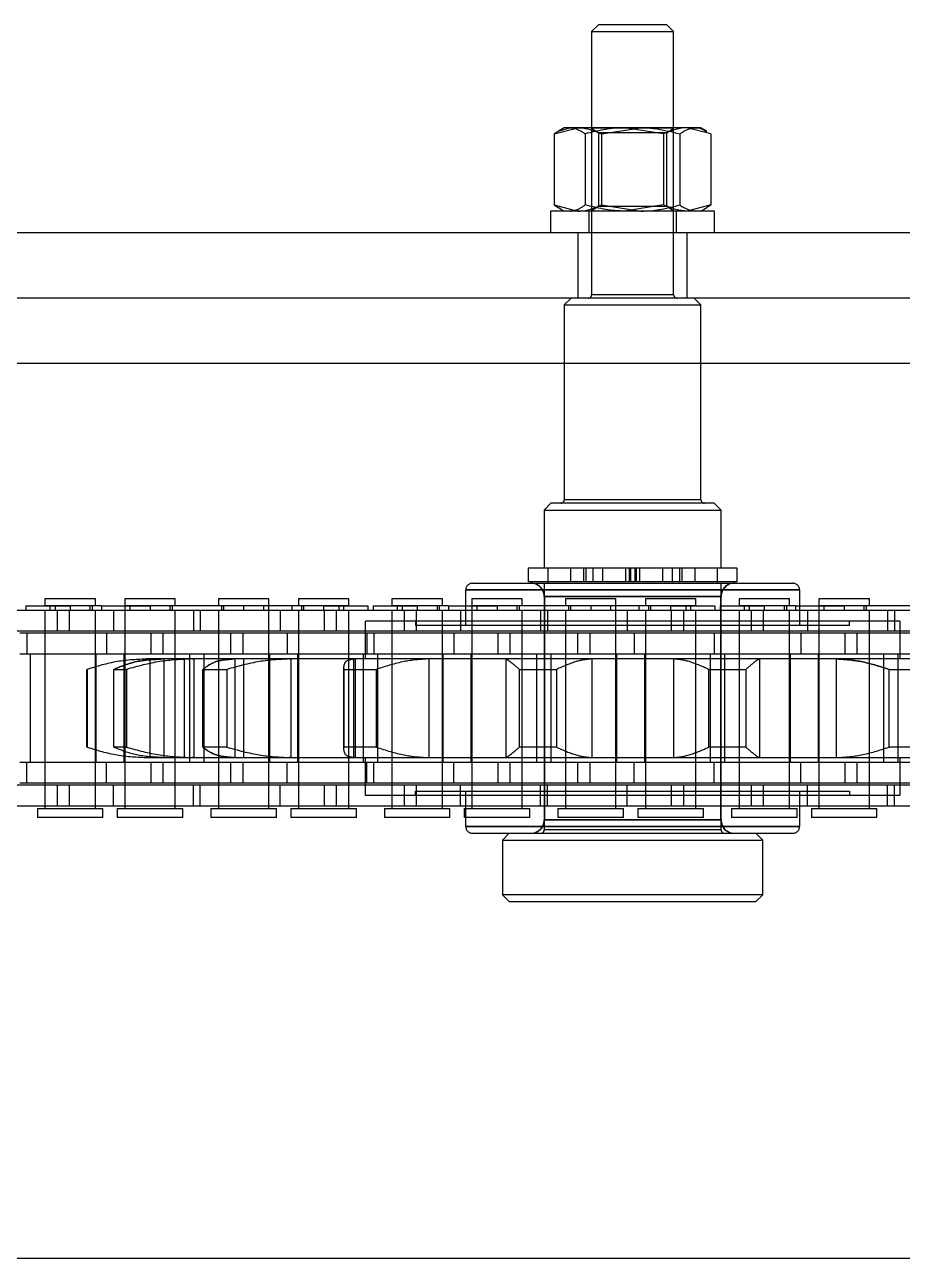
# Model space of a CAD drawing. Header units: metres. Extents: x 0 to 21025, y 0 to 14850.
# Drawn here: x 4385.2 to 4449.4, y 9261.1 to 9351.4 of the extents above; entities that cross this region are included whole.
import ezdxf

# ---------------------------------------------------------------- set-up
doc = ezdxf.new("R2010")
doc.units = ezdxf.units.M
doc.header["$LTSCALE"] = 25
doc.linetypes.add('HIDDEN2', pattern=[4.7625, 3.175, -1.5875])
doc.layers.add('SL4', color=4, linetype='Continuous')
doc.layers.add('ST1', color=7, linetype='HIDDEN2')

msp = doc.modelspace()

# ---------------------------------------------------------------- linework, layer by layer
at = {"layer": 'SL4'}
for p, q in [((4427.197, 9351.384), (4426.697, 9350.884)), ((4432.197, 9351.384), (4427.197, 9351.384)), ((4432.697, 9350.884), (4432.197, 9351.384)), ((4426.697, 9350.884), (4426.697, 9343.849)), ((4426.697, 9350.884), (4432.697, 9350.884)), ((4432.697, 9343.849), (4432.697, 9350.884)), ((4423.965, 9343.402), (4425.697, 9343.849)), ((4424.697, 9343.849), (4424.26, 9343.596)), ((4425.697, 9343.849), (4424.697, 9343.849)), ((4430.295, 9343.849), (4425.697, 9343.849)), ((4427.429, 9343.402), (4430.295, 9343.849)), ((4434.295, 9343.849), (4430.295, 9343.849)), ((4434.697, 9343.849), (4434.295, 9343.849)), ((4435.134, 9343.596), (4434.697, 9343.849)), ((4423.965, 9343.402), (4424.251, 9343.591)), ((4423.965, 9343.402), (4423.965, 9338.195)), ((4427.429, 9343.402), (4427.429, 9338.195)), ((4433.161, 9343.402), (4433.161, 9338.195)), ((4435.429, 9343.402), (4435.429, 9338.195)), ((4423.697, 9337.749), (4423.697, 9336.149)), ((4435.697, 9337.749), (4423.697, 9337.749)), ((4423.965, 9338.195), (4425.697, 9337.749)), ((4423.965, 9338.195), (4424.251, 9338.006)), ((4424.26, 9338.001), (4424.697, 9337.749)), ((4427.429, 9338.195), (4430.295, 9337.749)), ((4434.697, 9337.749), (4435.134, 9338.001)), ((4435.117, 9338.04), (4435.429, 9338.195)), ((4435.697, 9336.149), (4435.697, 9337.749)), ((5535.514, 9336.149), (4210.539, 9336.149)), ((4210.539, 9326.624), (5535.514, 9326.624)), ((4210.539, 9261.149), (5535.514, 9261.149))]:
    msp.add_line(p, q, dxfattribs=at)
for points, knots in [([(4425.697, 9343.849), (4425.738, 9343.848), (4426.323, 9343.842), (4426.896, 9343.614), (4427.429, 9343.402)], [0, 0, 0, 0, 0.070201, 1, 1, 1, 1]), ([(4430.295, 9343.849), (4430.363, 9343.848), (4431.33, 9343.842), (4432.279, 9343.614), (4433.161, 9343.402)], [0, 0, 0, 0, 0.070201, 1, 1, 1, 1]), ([(4433.161, 9343.402), (4433.256, 9343.469), (4433.626, 9343.731), (4434.01, 9343.799), (4434.295, 9343.849)], [0, 0, 0, 0, 0.257551, 1, 1, 1, 1]), ([(4434.295, 9343.849), (4434.398, 9343.844), (4434.676, 9343.831), (4434.946, 9343.663), (4435.117, 9343.557)], [0, 0, 0, 0, 0.371326, 1, 1, 1, 1]), ([(4425.697, 9337.749), (4425.738, 9337.749), (4426.323, 9337.755), (4426.896, 9337.983), (4427.429, 9338.195)], [0, 0, 0, 0, 0.070201, 1, 1, 1, 1]), ([(4430.295, 9337.749), (4430.363, 9337.749), (4431.33, 9337.755), (4432.279, 9337.983), (4433.161, 9338.195)], [0, 0, 0, 0, 0.0702006, 1, 1, 1, 1]), ([(4433.161, 9338.195), (4433.256, 9338.128), (4433.626, 9337.866), (4434.01, 9337.799), (4434.295, 9337.749)], [0, 0, 0, 0, 0.257551, 1, 1, 1, 1])]:
    msp.add_open_spline(points, degree=3, knots=knots, dxfattribs=at)
at = {"layer": 'ST1'}
for p, q in [((4424.251, 9343.591), (4425.099, 9343.849)), ((4426.697, 9343.849), (4426.697, 9331.634)), ((4426.697, 9343.849), (4426.697, 9343.823)), ((4431.965, 9343.402), (4429.099, 9343.849)), ((4432.697, 9331.634), (4432.697, 9343.849)), ((4432.697, 9343.823), (4432.697, 9343.849)), ((4435.429, 9343.402), (4433.697, 9343.849)), ((4426.233, 9343.402), (4426.233, 9338.195)), ((4432.697, 9343.823), (4426.697, 9343.823)), ((4426.697, 9343.823), (4427.197, 9343.473)), ((4431.996, 9343.473), (4427.197, 9343.473)), ((4427.197, 9343.473), (4427.197, 9338.099)), ((4431.965, 9343.402), (4431.965, 9338.195)), ((4432.197, 9343.473), (4431.996, 9343.473)), ((4432.197, 9343.473), (4432.697, 9343.823)), ((4432.197, 9338.099), (4432.197, 9343.473)), ((4426.497, 9337.749), (4426.497, 9336.149)), ((4427.197, 9338.099), (4426.697, 9337.749)), ((4427.197, 9338.099), (4432.197, 9338.099)), ((4431.965, 9338.195), (4429.099, 9337.749)), ((4432.697, 9337.749), (4432.197, 9338.099)), ((4432.897, 9336.149), (4432.897, 9337.749)), ((4435.429, 9338.195), (4433.697, 9337.749)), ((4425.697, 9336.149), (4425.697, 9331.386)), ((4433.697, 9331.386), (4433.697, 9336.149)), ((5535.514, 9331.386), (4210.539, 9331.386)), ((4425.197, 9331.384), (4424.697, 9330.884)), ((4434.197, 9331.384), (4425.197, 9331.384)), ((4432.697, 9331.634), (4426.697, 9331.634)), ((4434.697, 9330.884), (4434.197, 9331.384)), ((4424.697, 9330.884), (4434.697, 9330.884)), ((4424.697, 9330.884), (4424.697, 9316.634)), ((4434.697, 9316.634), (4434.697, 9330.884)), ((4210.539, 9326.624), (5535.514, 9326.624)), ((4423.722, 9316.384), (4423.222, 9315.884)), ((4423.222, 9315.884), (4436.172, 9315.884)), ((4423.222, 9315.884), (4423.222, 9311.629)), ((4435.672, 9316.384), (4423.722, 9316.384)), ((4434.697, 9316.634), (4424.743, 9316.634)), ((4436.172, 9315.884), (4435.672, 9316.384)), ((4436.172, 9311.629), (4436.172, 9315.884)), ((4437.34, 9311.629), (4422.053, 9311.629)), ((4422.053, 9311.629), (4422.053, 9310.629)), ((4423.497, 9311.629), (4423.497, 9310.529)), ((4423.497, 9311.629), (4423.497, 9310.629)), ((4425.149, 9311.629), (4425.149, 9310.629)), ((4426.1, 9311.629), (4426.1, 9310.629)), ((4426.276, 9311.629), (4426.276, 9310.629)), ((4426.792, 9311.629), (4426.792, 9310.629)), ((4427.497, 9311.629), (4427.497, 9310.629)), ((4429.197, 9310.629), (4429.197, 9311.629)), ((4429.447, 9311.629), (4429.447, 9310.629)), ((4429.535, 9311.629), (4429.535, 9310.629)), ((4429.858, 9311.629), (4429.858, 9310.629)), ((4429.947, 9311.629), (4429.947, 9310.629)), ((4430.197, 9311.629), (4430.197, 9310.629)), ((4431.897, 9310.629), (4431.897, 9311.629)), ((4432.601, 9311.629), (4432.601, 9310.629)), ((4433.118, 9311.629), (4433.118, 9310.629)), ((4433.293, 9311.629), (4433.293, 9310.629)), ((4434.244, 9311.629), (4434.244, 9310.629)), ((4435.897, 9310.529), (4435.897, 9311.629)), ((4435.897, 9310.629), (4435.897, 9311.629)), ((4437.34, 9310.629), (4437.34, 9311.629)), ((4417.97, 9310.529), (4441.423, 9310.529)), ((4437.34, 9310.629), (4422.053, 9310.629)), ((4423.222, 9310.529), (4423.222, 9292.489)), ((4436.172, 9292.489), (4436.172, 9310.529)), ((4417.482, 9307.44), (4417.482, 9310.04)), ((4417.482, 9310.04), (4441.912, 9310.04)), ((4441.912, 9310.04), (4417.482, 9310.04)), ((4423.222, 9309.551), (4423.222, 9293.216)), ((4436.147, 9309.551), (4423.246, 9309.551)), ((4423.246, 9309.551), (4423.246, 9293.216)), ((4423.246, 9309.551), (4436.147, 9309.551)), ((4436.147, 9293.216), (4436.147, 9309.551)), ((4436.172, 9293.216), (4436.172, 9309.551)), ((4441.912, 9310.04), (4441.912, 9307.44)), ((4385.299, 9308.873), (4385.299, 9308.541)), ((4385.299, 9308.873), (4388.529, 9308.873)), ((4390.374, 9309.384), (4386.684, 9309.384)), ((4386.684, 9309.384), (4386.684, 9308.91)), ((4386.684, 9308.91), (4390.374, 9308.91)), ((4387.053, 9308.91), (4387.053, 9308.541)), ((4387.422, 9308.873), (4387.422, 9308.541)), ((4388.529, 9308.873), (4388.529, 9308.541)), ((4390.825, 9308.873), (4388.529, 9308.873)), ((4390.005, 9308.541), (4390.005, 9308.91)), ((4390.148, 9308.873), (4390.148, 9308.541)), ((4390.374, 9308.91), (4390.374, 9309.384)), ((4390.825, 9308.873), (4394.377, 9308.873)), ((4390.825, 9308.873), (4390.825, 9308.541)), ((4396.222, 9309.384), (4392.532, 9309.384)), ((4392.532, 9309.384), (4392.532, 9308.91)), ((4392.532, 9308.91), (4396.222, 9308.91)), ((4392.532, 9308.873), (4392.532, 9307.021)), ((4392.901, 9308.91), (4392.901, 9308.541)), ((4394.377, 9308.873), (4394.377, 9308.541)), ((4407.077, 9308.873), (4394.377, 9308.873)), ((4395.853, 9308.541), (4395.853, 9308.91)), ((4395.996, 9308.873), (4395.996, 9308.541)), ((4396.222, 9308.91), (4396.222, 9309.384)), ((4403.074, 9309.384), (4399.384, 9309.384)), ((4399.384, 9309.384), (4399.384, 9308.91)), ((4399.384, 9308.91), (4403.074, 9308.91)), ((4399.61, 9308.873), (4399.61, 9308.541)), ((4399.753, 9308.91), (4399.753, 9308.541)), ((4401.229, 9308.873), (4401.229, 9308.541)), ((4402.705, 9308.541), (4402.705, 9308.91)), ((4403.074, 9308.91), (4403.074, 9309.384)), ((4403.074, 9307.021), (4403.074, 9308.873)), ((4404.781, 9308.541), (4404.781, 9308.873)), ((4408.922, 9309.384), (4405.232, 9309.384)), ((4405.232, 9309.384), (4405.232, 9308.91)), ((4405.232, 9308.91), (4408.922, 9308.91)), ((4405.458, 9308.873), (4405.458, 9308.541)), ((4405.601, 9308.91), (4405.601, 9308.541)), ((4407.077, 9308.873), (4407.077, 9308.541)), ((4407.077, 9308.873), (4410.308, 9308.873)), ((4408.184, 9308.873), (4408.184, 9308.541)), ((4408.553, 9308.541), (4408.553, 9308.91)), ((4408.922, 9308.91), (4408.922, 9309.384)), ((4410.308, 9308.873), (4410.308, 9308.541)), ((4410.699, 9308.873), (4410.699, 9308.541)), ((4410.699, 9308.873), (4413.929, 9308.873)), ((4415.774, 9309.384), (4412.084, 9309.384)), ((4412.084, 9309.384), (4412.084, 9308.91)), ((4412.084, 9308.91), (4415.774, 9308.91)), ((4412.453, 9308.91), (4412.453, 9308.541)), ((4412.822, 9308.873), (4412.822, 9308.541)), ((4413.929, 9308.873), (4413.929, 9308.541)), ((4416.225, 9308.873), (4413.929, 9308.873)), ((4415.405, 9308.541), (4415.405, 9308.91)), ((4415.548, 9308.873), (4415.548, 9308.541)), ((4415.774, 9308.91), (4415.774, 9309.384)), ((4416.225, 9308.873), (4419.777, 9308.873)), ((4416.225, 9308.873), (4416.225, 9308.541)), ((4421.622, 9309.384), (4417.932, 9309.384)), ((4417.932, 9309.384), (4417.932, 9308.91)), ((4417.932, 9308.91), (4421.622, 9308.91)), ((4417.932, 9308.873), (4417.932, 9307.021)), ((4418.301, 9308.91), (4418.301, 9308.541)), ((4419.777, 9308.873), (4419.777, 9308.541)), ((4432.477, 9308.873), (4419.777, 9308.873)), ((4421.253, 9308.541), (4421.253, 9308.91)), ((4421.396, 9308.873), (4421.396, 9308.541)), ((4421.622, 9308.91), (4421.622, 9309.384)), ((4428.474, 9309.384), (4424.784, 9309.384)), ((4424.784, 9309.384), (4424.784, 9308.91)), ((4424.784, 9308.91), (4428.474, 9308.91)), ((4425.01, 9308.873), (4425.01, 9308.541)), ((4425.153, 9308.91), (4425.153, 9308.541)), ((4426.629, 9308.873), (4426.629, 9308.541)), ((4428.105, 9308.541), (4428.105, 9308.91)), ((4428.474, 9308.91), (4428.474, 9309.384)), ((4428.474, 9307.021), (4428.474, 9308.873)), ((4430.181, 9308.541), (4430.181, 9308.873)), ((4434.322, 9309.384), (4430.632, 9309.384)), ((4430.632, 9309.384), (4430.632, 9308.91)), ((4430.632, 9308.91), (4434.322, 9308.91)), ((4430.858, 9308.873), (4430.858, 9308.541)), ((4431.001, 9308.91), (4431.001, 9308.541)), ((4432.477, 9308.873), (4432.477, 9308.541)), ((4432.477, 9308.873), (4435.708, 9308.873)), ((4433.584, 9308.873), (4433.584, 9308.541)), ((4433.953, 9308.541), (4433.953, 9308.91)), ((4434.322, 9308.91), (4434.322, 9309.384)), ((4435.708, 9308.873), (4435.708, 9308.541)), ((4436.099, 9308.873), (4436.099, 9308.541)), ((4436.099, 9308.873), (4439.329, 9308.873)), ((4441.174, 9309.384), (4437.484, 9309.384)), ((4437.484, 9309.384), (4437.484, 9308.91)), ((4437.484, 9308.91), (4441.174, 9308.91)), ((4437.853, 9308.91), (4437.853, 9308.541)), ((4438.222, 9308.873), (4438.222, 9308.541)), ((4439.329, 9308.873), (4439.329, 9308.541)), ((4441.625, 9308.873), (4439.329, 9308.873)), ((4440.805, 9308.541), (4440.805, 9308.91)), ((4440.948, 9308.873), (4440.948, 9308.541)), ((4441.174, 9308.91), (4441.174, 9309.384)), ((4441.625, 9308.873), (4445.177, 9308.873)), ((4441.625, 9308.873), (4441.625, 9308.541)), ((4447.022, 9309.384), (4443.332, 9309.384)), ((4443.332, 9309.384), (4443.332, 9308.91)), ((4443.332, 9308.91), (4447.022, 9308.91)), ((4443.332, 9308.873), (4443.332, 9307.021)), ((4443.701, 9308.91), (4443.701, 9308.541)), ((4445.177, 9308.873), (4445.177, 9308.541)), ((4457.877, 9308.873), (4445.177, 9308.873)), ((4446.653, 9308.541), (4446.653, 9308.91)), ((4446.796, 9308.873), (4446.796, 9308.541)), ((4447.022, 9308.91), (4447.022, 9309.384)), ((4387.597, 9308.541), (4378.502, 9308.541)), ((4386.684, 9308.541), (4386.684, 9307.021)), ((4386.684, 9308.541), (4386.684, 9294.042)), ((4388.457, 9308.541), (4387.597, 9308.541)), ((4387.597, 9307.021), (4387.597, 9308.541)), ((4397.552, 9308.541), (4388.457, 9308.541)), ((4388.457, 9308.541), (4388.457, 9307.021)), ((4390.374, 9307.021), (4390.374, 9308.541)), ((4390.374, 9294.042), (4390.374, 9308.541)), ((4391.704, 9308.541), (4391.704, 9307.021)), ((4392.532, 9308.541), (4392.532, 9294.042)), ((4396.222, 9307.021), (4396.222, 9308.541)), ((4396.222, 9294.042), (4396.222, 9308.541)), ((4397.552, 9308.541), (4397.552, 9307.021)), ((4403.902, 9308.541), (4397.552, 9308.541)), ((4398.054, 9308.541), (4398.054, 9307.021)), ((4399.384, 9308.541), (4399.384, 9307.021)), ((4399.384, 9308.541), (4399.384, 9294.042)), ((4403.074, 9294.042), (4403.074, 9308.541)), ((4403.902, 9308.541), (4403.902, 9307.021)), ((4412.997, 9308.541), (4403.902, 9308.541)), ((4405.232, 9308.541), (4405.232, 9307.021)), ((4405.232, 9308.541), (4405.232, 9294.042)), ((4407.149, 9307.021), (4407.149, 9308.541)), ((4408.009, 9308.541), (4408.009, 9307.021)), ((4408.922, 9307.021), (4408.922, 9308.541)), ((4408.922, 9294.042), (4408.922, 9308.541)), ((4410.153, 9304.989), (4410.153, 9307.759)), ((4449.241, 9307.759), (4410.153, 9307.759)), ((4412.084, 9308.541), (4412.084, 9307.021)), ((4412.084, 9308.541), (4412.084, 9294.042)), ((4413.857, 9308.541), (4412.997, 9308.541)), ((4412.997, 9307.021), (4412.997, 9308.541)), ((4413.817, 9307.759), (4413.817, 9307.44)), ((4422.952, 9308.541), (4413.857, 9308.541)), ((4413.857, 9308.541), (4413.857, 9307.021)), ((4415.774, 9307.021), (4415.774, 9308.541)), ((4415.774, 9294.042), (4415.774, 9308.541)), ((4417.104, 9308.541), (4417.104, 9307.021)), ((4417.932, 9308.541), (4417.932, 9294.042)), ((4421.622, 9307.021), (4421.622, 9308.541)), ((4421.622, 9294.042), (4421.622, 9308.541)), ((4422.952, 9308.541), (4422.952, 9307.021)), ((4429.302, 9308.541), (4422.952, 9308.541)), ((4423.454, 9308.541), (4423.454, 9307.021)), ((4424.784, 9308.541), (4424.784, 9307.021)), ((4424.784, 9308.541), (4424.784, 9294.042)), ((4428.474, 9294.042), (4428.474, 9308.541)), ((4429.302, 9308.541), (4429.302, 9307.021)), ((4438.397, 9308.541), (4429.302, 9308.541)), ((4430.632, 9308.541), (4430.632, 9307.021)), ((4430.632, 9308.541), (4430.632, 9294.042)), ((4432.549, 9307.021), (4432.549, 9308.541)), ((4433.409, 9308.541), (4433.409, 9307.021)), ((4434.322, 9307.021), (4434.322, 9308.541)), ((4434.322, 9294.042), (4434.322, 9308.541)), ((4437.484, 9308.541), (4437.484, 9307.021)), ((4437.484, 9308.541), (4437.484, 9294.042)), ((4439.257, 9308.541), (4438.397, 9308.541)), ((4438.397, 9307.021), (4438.397, 9308.541)), ((4448.352, 9308.541), (4439.257, 9308.541)), ((4439.257, 9308.541), (4439.257, 9307.021)), ((4441.174, 9307.021), (4441.174, 9308.541)), ((4441.174, 9294.042), (4441.174, 9308.541)), ((4442.504, 9308.541), (4442.504, 9307.021)), ((4443.332, 9308.541), (4443.332, 9294.042)), ((4445.576, 9307.44), (4445.576, 9307.759)), ((4447.022, 9307.021), (4447.022, 9308.541)), ((4447.022, 9294.042), (4447.022, 9308.541)), ((4448.352, 9308.541), (4448.352, 9307.021)), ((4454.702, 9308.541), (4448.352, 9308.541)), ((4448.854, 9308.541), (4448.854, 9307.021)), ((4449.241, 9307.759), (4449.241, 9304.989)), ((4387.597, 9307.021), (4378.502, 9307.021)), ((4391.202, 9306.869), (4384.852, 9306.869)), ((4385.354, 9306.869), (4385.354, 9305.349)), ((4386.684, 9306.869), (4386.684, 9305.349)), ((4388.457, 9307.021), (4387.597, 9307.021)), ((4397.552, 9307.021), (4388.457, 9307.021)), ((4390.374, 9305.349), (4390.374, 9306.869)), ((4391.202, 9306.869), (4391.202, 9305.349)), ((4400.297, 9306.869), (4391.202, 9306.869)), ((4392.532, 9306.869), (4392.532, 9305.349)), ((4394.449, 9305.349), (4394.449, 9306.869)), ((4395.309, 9306.869), (4395.309, 9305.349)), ((4396.222, 9305.349), (4396.222, 9306.869)), ((4403.902, 9307.021), (4397.552, 9307.021)), ((4399.384, 9306.869), (4399.384, 9305.349)), ((4401.157, 9306.869), (4400.297, 9306.869)), ((4400.297, 9305.349), (4400.297, 9306.869)), ((4410.252, 9306.869), (4401.157, 9306.869)), ((4401.157, 9306.869), (4401.157, 9305.349)), ((4403.074, 9305.349), (4403.074, 9306.869)), ((4412.997, 9307.021), (4403.902, 9307.021)), ((4404.404, 9306.869), (4404.404, 9305.349)), ((4405.232, 9306.869), (4405.232, 9305.349)), ((4408.922, 9305.349), (4408.922, 9306.869)), ((4410.252, 9306.869), (4410.252, 9305.349)), ((4416.602, 9306.869), (4410.252, 9306.869)), ((4410.754, 9306.869), (4410.754, 9305.349)), ((4412.084, 9306.869), (4412.084, 9305.349)), ((4413.857, 9307.021), (4412.997, 9307.021)), ((4445.576, 9307.44), (4413.817, 9307.44)), ((4422.952, 9307.021), (4413.857, 9307.021)), ((4415.774, 9305.349), (4415.774, 9306.869)), ((4416.602, 9306.869), (4416.602, 9305.349)), ((4425.697, 9306.869), (4416.602, 9306.869)), ((4417.932, 9306.869), (4417.932, 9305.349)), ((4419.849, 9305.349), (4419.849, 9306.869)), ((4420.709, 9306.869), (4420.709, 9305.349)), ((4421.622, 9305.349), (4421.622, 9306.869)), ((4429.302, 9307.021), (4422.952, 9307.021)), ((4424.784, 9306.869), (4424.784, 9305.349)), ((4426.557, 9306.869), (4425.697, 9306.869)), ((4425.697, 9305.349), (4425.697, 9306.869)), ((4435.652, 9306.869), (4426.557, 9306.869)), ((4426.557, 9306.869), (4426.557, 9305.349)), ((4428.474, 9305.349), (4428.474, 9306.869)), ((4438.397, 9307.021), (4429.302, 9307.021)), ((4429.804, 9306.869), (4429.804, 9305.349)), ((4430.632, 9306.869), (4430.632, 9305.349)), ((4434.322, 9305.349), (4434.322, 9306.869)), ((4435.652, 9306.869), (4435.652, 9305.349)), ((4442.002, 9306.869), (4435.652, 9306.869)), ((4436.154, 9306.869), (4436.154, 9305.349)), ((4437.484, 9306.869), (4437.484, 9305.349)), ((4439.257, 9307.021), (4438.397, 9307.021)), ((4448.352, 9307.021), (4439.257, 9307.021)), ((4441.174, 9305.349), (4441.174, 9306.869)), ((4442.002, 9306.869), (4442.002, 9305.349)), ((4451.097, 9306.869), (4442.002, 9306.869)), ((4443.332, 9306.869), (4443.332, 9305.349)), ((4445.249, 9305.349), (4445.249, 9306.869)), ((4446.109, 9306.869), (4446.109, 9305.349)), ((4447.022, 9305.349), (4447.022, 9306.869)), ((4454.702, 9307.021), (4448.352, 9307.021)), ((4391.202, 9305.349), (4384.852, 9305.349)), ((4385.637, 9297.419), (4385.637, 9305.349)), ((4386.684, 9305.349), (4386.684, 9297.419)), ((4390.374, 9297.419), (4390.374, 9305.349)), ((4390.417, 9305.349), (4390.417, 9297.419)), ((4400.297, 9305.349), (4391.202, 9305.349)), ((4392.489, 9297.419), (4392.489, 9305.349)), ((4392.532, 9305.349), (4392.532, 9297.419)), ((4396.222, 9297.419), (4396.222, 9305.349)), ((4397.269, 9305.349), (4397.269, 9297.419)), ((4398.337, 9297.419), (4398.337, 9305.349)), ((4399.384, 9305.349), (4399.384, 9297.419)), ((4401.157, 9305.349), (4400.297, 9305.349)), ((4410.252, 9305.349), (4401.157, 9305.349)), ((4403.074, 9297.419), (4403.074, 9305.349)), ((4403.117, 9305.349), (4403.117, 9297.419)), ((4405.189, 9297.419), (4405.189, 9305.349)), ((4405.232, 9305.349), (4405.232, 9297.419)), ((4408.922, 9297.419), (4408.922, 9305.349)), ((4409.969, 9305.349), (4409.969, 9297.419)), ((4416.602, 9305.349), (4410.252, 9305.349)), ((4411.037, 9297.419), (4411.037, 9305.349)), ((4412.084, 9305.349), (4412.084, 9297.419)), ((4415.774, 9297.419), (4415.774, 9305.349)), ((4415.817, 9305.349), (4415.817, 9297.419)), ((4425.697, 9305.349), (4416.602, 9305.349)), ((4417.889, 9297.419), (4417.889, 9305.349)), ((4417.932, 9305.349), (4417.932, 9297.419)), ((4421.622, 9297.419), (4421.622, 9305.349)), ((4422.669, 9305.349), (4422.669, 9297.419)), ((4423.737, 9297.419), (4423.737, 9305.349)), ((4424.784, 9305.349), (4424.784, 9297.419)), ((4426.557, 9305.349), (4425.697, 9305.349)), ((4435.652, 9305.349), (4426.557, 9305.349)), ((4428.474, 9297.419), (4428.474, 9305.349)), ((4428.517, 9305.349), (4428.517, 9297.419)), ((4430.589, 9297.419), (4430.589, 9305.349)), ((4430.632, 9305.349), (4430.632, 9297.419)), ((4434.322, 9297.419), (4434.322, 9305.349)), ((4435.369, 9305.349), (4435.369, 9297.419)), ((4442.002, 9305.349), (4435.652, 9305.349)), ((4436.437, 9297.419), (4436.437, 9305.349)), ((4437.484, 9305.349), (4437.484, 9297.419)), ((4441.174, 9297.419), (4441.174, 9305.349)), ((4441.217, 9305.349), (4441.217, 9297.419)), ((4451.097, 9305.349), (4442.002, 9305.349)), ((4443.289, 9297.419), (4443.289, 9305.349)), ((4443.332, 9305.349), (4443.332, 9297.419)), ((4447.022, 9297.419), (4447.022, 9305.349)), ((4448.069, 9305.349), (4448.069, 9297.419)), ((4449.137, 9297.419), (4449.137, 9305.349)), ((4389.757, 9304.227), (4389.78, 9304.227)), ((4389.757, 9298.541), (4389.757, 9304.227)), ((4389.78, 9304.227), (4389.78, 9298.541)), ((4391.718, 9304.227), (4392.657, 9304.227)), ((4391.718, 9298.541), (4391.718, 9304.227)), ((4392.657, 9304.227), (4392.657, 9298.541)), ((4393.609, 9304.98), (4394.089, 9304.989)), ((4394.23, 9304.989), (4394.089, 9304.989)), ((4394.356, 9304.989), (4394.23, 9304.989)), ((4394.23, 9304.989), (4394.356, 9304.989)), ((4394.356, 9304.989), (4394.356, 9297.779)), ((4395.287, 9304.989), (4394.356, 9304.989)), ((4397.451, 9304.989), (4395.287, 9304.989)), ((4395.396, 9304.989), (4395.396, 9297.779)), ((4396.894, 9297.779), (4396.894, 9304.989)), ((4397.58, 9304.989), (4397.451, 9304.989)), ((4397.451, 9304.989), (4397.58, 9304.989)), ((4397.58, 9304.989), (4397.58, 9297.779)), ((4400.493, 9304.989), (4397.58, 9304.989)), ((4398.237, 9304.227), (4400.001, 9304.227)), ((4398.237, 9298.541), (4398.237, 9304.227)), ((4400.001, 9304.227), (4400.001, 9298.541)), ((4404.562, 9304.989), (4400.493, 9304.989)), ((4400.572, 9304.989), (4400.572, 9297.779)), ((4401.241, 9297.779), (4401.241, 9304.989)), ((4404.677, 9304.989), (4404.562, 9304.989)), ((4404.562, 9304.989), (4404.677, 9304.989)), ((4404.677, 9304.989), (4404.677, 9297.779)), ((4409.223, 9304.989), (4404.677, 9304.989)), ((4408.549, 9304.284), (4408.549, 9298.483)), ((4408.551, 9304.227), (4410.926, 9304.227)), ((4408.551, 9298.541), (4408.551, 9304.227)), ((4414.704, 9304.989), (4409.223, 9304.989)), ((4409.261, 9304.989), (4409.261, 9297.779)), ((4409.411, 9297.779), (4409.411, 9304.989)), ((4410.926, 9304.227), (4410.926, 9298.541)), ((4414.792, 9304.989), (4414.704, 9304.989)), ((4414.792, 9304.989), (4414.792, 9297.779)), ((4420.415, 9304.989), (4414.792, 9304.989)), ((4420.415, 9304.989), (4420.415, 9297.779)), ((4420.421, 9304.989), (4420.415, 9304.989)), ((4426.655, 9304.989), (4420.421, 9304.989)), ((4421.415, 9304.227), (4424.116, 9304.227)), ((4421.415, 9298.541), (4421.415, 9304.227)), ((4424.116, 9304.227), (4424.116, 9298.541)), ((4426.705, 9304.989), (4426.655, 9304.989)), ((4426.705, 9304.989), (4426.705, 9297.779)), ((4432.688, 9304.989), (4426.705, 9304.989)), ((4432.688, 9304.989), (4432.688, 9297.779)), ((4432.739, 9304.989), (4432.688, 9304.989)), ((4438.972, 9304.989), (4432.739, 9304.989)), ((4435.277, 9298.541), (4435.277, 9304.227)), ((4435.277, 9304.227), (4437.979, 9304.227)), ((4437.979, 9304.227), (4437.979, 9298.541)), ((4438.978, 9304.989), (4438.972, 9304.989)), ((4438.978, 9304.989), (4438.978, 9297.779)), ((4444.601, 9304.989), (4438.978, 9304.989)), ((4444.601, 9304.989), (4444.601, 9297.779)), ((4444.689, 9304.989), (4444.601, 9304.989)), ((4450.171, 9304.989), (4444.689, 9304.989)), ((4448.467, 9304.227), (4450.843, 9304.227)), ((4448.467, 9298.541), (4448.467, 9304.227)), ((4389.78, 9298.541), (4389.757, 9298.541)), ((4392.657, 9298.541), (4391.718, 9298.541)), ((4400.001, 9298.541), (4398.237, 9298.541)), ((4410.926, 9298.541), (4408.551, 9298.541)), ((4424.116, 9298.541), (4421.415, 9298.541)), ((4437.979, 9298.541), (4435.277, 9298.541)), ((4450.843, 9298.541), (4448.467, 9298.541)), ((4391.202, 9297.419), (4384.852, 9297.419)), ((4385.354, 9295.899), (4385.354, 9297.419)), ((4386.684, 9297.419), (4386.684, 9295.899)), ((4390.374, 9295.899), (4390.374, 9297.419)), ((4391.202, 9295.899), (4391.202, 9297.419)), ((4400.297, 9297.419), (4391.202, 9297.419)), ((4392.532, 9297.419), (4392.532, 9295.899)), ((4394.089, 9297.779), (4394.23, 9297.779)), ((4394.23, 9297.779), (4394.356, 9297.779)), ((4394.356, 9297.779), (4394.23, 9297.779)), ((4394.356, 9297.779), (4395.287, 9297.779)), ((4394.449, 9295.899), (4394.449, 9297.419)), ((4395.287, 9297.779), (4397.451, 9297.779)), ((4395.309, 9297.419), (4395.309, 9295.899)), ((4396.222, 9295.899), (4396.222, 9297.419)), ((4397.451, 9297.779), (4397.58, 9297.779)), ((4397.58, 9297.779), (4397.451, 9297.779)), ((4397.58, 9297.779), (4400.493, 9297.779)), ((4399.384, 9297.419), (4399.384, 9295.899)), ((4401.157, 9297.419), (4400.297, 9297.419)), ((4400.297, 9295.899), (4400.297, 9297.419)), ((4400.493, 9297.779), (4404.562, 9297.779)), ((4410.252, 9297.419), (4401.157, 9297.419)), ((4401.157, 9297.419), (4401.157, 9295.899)), ((4403.074, 9295.899), (4403.074, 9297.419)), ((4404.404, 9295.899), (4404.404, 9297.419)), ((4404.562, 9297.779), (4404.677, 9297.779)), ((4404.677, 9297.779), (4404.562, 9297.779)), ((4404.677, 9297.779), (4409.223, 9297.779)), ((4405.232, 9297.419), (4405.232, 9295.899)), ((4408.922, 9295.899), (4408.922, 9297.419)), ((4409.223, 9297.779), (4414.704, 9297.779)), ((4410.153, 9295.009), (4410.153, 9297.779)), ((4410.252, 9295.899), (4410.252, 9297.419)), ((4416.602, 9297.419), (4410.252, 9297.419)), ((4410.754, 9295.899), (4410.754, 9297.419)), ((4412.084, 9297.419), (4412.084, 9295.899)), ((4414.704, 9297.779), (4414.792, 9297.779)), ((4414.792, 9297.779), (4420.415, 9297.779)), ((4415.774, 9295.899), (4415.774, 9297.419)), ((4416.602, 9295.899), (4416.602, 9297.419)), ((4425.697, 9297.419), (4416.602, 9297.419)), ((4417.932, 9297.419), (4417.932, 9295.899)), ((4419.849, 9295.899), (4419.849, 9297.419)), ((4420.415, 9297.779), (4420.421, 9297.779)), ((4420.421, 9297.779), (4426.655, 9297.779)), ((4420.709, 9297.419), (4420.709, 9295.899)), ((4421.622, 9295.899), (4421.622, 9297.419)), ((4424.784, 9297.419), (4424.784, 9295.899)), ((4426.557, 9297.419), (4425.697, 9297.419)), ((4425.697, 9295.899), (4425.697, 9297.419)), ((4435.652, 9297.419), (4426.557, 9297.419)), ((4426.557, 9297.419), (4426.557, 9295.899)), ((4426.655, 9297.779), (4426.705, 9297.779)), ((4426.705, 9297.779), (4432.688, 9297.779)), ((4428.474, 9295.899), (4428.474, 9297.419)), ((4429.804, 9295.899), (4429.804, 9297.419)), ((4430.632, 9297.419), (4430.632, 9295.899)), ((4432.688, 9297.779), (4432.739, 9297.779)), ((4432.739, 9297.779), (4438.972, 9297.779)), ((4434.322, 9295.899), (4434.322, 9297.419)), ((4435.652, 9295.899), (4435.652, 9297.419)), ((4442.002, 9297.419), (4435.652, 9297.419)), ((4436.154, 9295.899), (4436.154, 9297.419)), ((4437.484, 9297.419), (4437.484, 9295.899)), ((4438.972, 9297.779), (4438.978, 9297.779)), ((4438.978, 9297.779), (4444.601, 9297.779)), ((4441.174, 9295.899), (4441.174, 9297.419)), ((4442.002, 9295.899), (4442.002, 9297.419)), ((4451.097, 9297.419), (4442.002, 9297.419)), ((4443.332, 9297.419), (4443.332, 9295.899)), ((4444.601, 9297.779), (4444.689, 9297.779)), ((4444.689, 9297.779), (4450.171, 9297.779)), ((4445.249, 9295.899), (4445.249, 9297.419)), ((4446.109, 9297.419), (4446.109, 9295.899)), ((4447.022, 9295.899), (4447.022, 9297.419)), ((4449.241, 9297.779), (4449.241, 9295.009)), ((4387.597, 9295.747), (4378.502, 9295.747)), ((4391.202, 9295.899), (4384.852, 9295.899)), ((4386.684, 9295.747), (4386.684, 9294.227)), ((4388.457, 9295.747), (4387.597, 9295.747)), ((4387.597, 9294.227), (4387.597, 9295.747)), ((4397.552, 9295.747), (4388.457, 9295.747)), ((4388.457, 9295.747), (4388.457, 9294.227)), ((4390.374, 9294.227), (4390.374, 9295.747)), ((4400.297, 9295.899), (4391.202, 9295.899)), ((4391.704, 9294.227), (4391.704, 9295.747)), ((4392.532, 9295.747), (4392.532, 9294.227)), ((4396.222, 9294.227), (4396.222, 9295.747)), ((4397.552, 9294.227), (4397.552, 9295.747)), ((4403.902, 9295.747), (4397.552, 9295.747)), ((4398.054, 9294.227), (4398.054, 9295.747)), ((4399.384, 9295.747), (4399.384, 9294.227)), ((4401.157, 9295.899), (4400.297, 9295.899)), ((4410.252, 9295.899), (4401.157, 9295.899)), ((4403.074, 9294.227), (4403.074, 9295.747)), ((4403.902, 9294.227), (4403.902, 9295.747)), ((4412.997, 9295.747), (4403.902, 9295.747)), ((4405.232, 9295.747), (4405.232, 9294.227)), ((4407.149, 9294.227), (4407.149, 9295.747)), ((4408.009, 9295.747), (4408.009, 9294.227)), ((4408.922, 9294.227), (4408.922, 9295.747)), ((4416.602, 9295.899), (4410.252, 9295.899)), ((4412.084, 9295.747), (4412.084, 9294.227)), ((4413.857, 9295.747), (4412.997, 9295.747)), ((4412.997, 9294.227), (4412.997, 9295.747)), ((4413.817, 9295.327), (4445.576, 9295.327)), ((4413.817, 9295.009), (4413.817, 9295.327)), ((4422.952, 9295.747), (4413.857, 9295.747)), ((4413.857, 9295.747), (4413.857, 9294.227)), ((4415.774, 9294.227), (4415.774, 9295.747)), ((4425.697, 9295.899), (4416.602, 9295.899)), ((4417.104, 9294.227), (4417.104, 9295.747)), ((4417.482, 9292.727), (4417.482, 9295.327)), ((4417.932, 9295.747), (4417.932, 9294.227)), ((4421.622, 9294.227), (4421.622, 9295.747)), ((4422.952, 9294.227), (4422.952, 9295.747)), ((4429.302, 9295.747), (4422.952, 9295.747)), ((4423.454, 9294.227), (4423.454, 9295.747)), ((4424.784, 9295.747), (4424.784, 9294.227)), ((4426.557, 9295.899), (4425.697, 9295.899)), ((4435.652, 9295.899), (4426.557, 9295.899)), ((4428.474, 9294.227), (4428.474, 9295.747)), ((4429.302, 9294.227), (4429.302, 9295.747)), ((4438.397, 9295.747), (4429.302, 9295.747)), ((4430.632, 9295.747), (4430.632, 9294.227)), ((4432.549, 9294.227), (4432.549, 9295.747)), ((4433.409, 9295.747), (4433.409, 9294.227)), ((4434.322, 9294.227), (4434.322, 9295.747)), ((4442.002, 9295.899), (4435.652, 9295.899)), ((4437.484, 9295.747), (4437.484, 9294.227)), ((4439.257, 9295.747), (4438.397, 9295.747)), ((4438.397, 9294.227), (4438.397, 9295.747)), ((4448.352, 9295.747), (4439.257, 9295.747)), ((4439.257, 9295.747), (4439.257, 9294.227)), ((4441.174, 9294.227), (4441.174, 9295.747)), ((4441.912, 9295.327), (4441.912, 9292.727)), ((4451.097, 9295.899), (4442.002, 9295.899)), ((4442.504, 9294.227), (4442.504, 9295.747)), ((4443.332, 9295.747), (4443.332, 9294.227)), ((4445.576, 9295.327), (4445.576, 9295.009)), ((4447.022, 9294.227), (4447.022, 9295.747)), ((4448.352, 9294.227), (4448.352, 9295.747)), ((4454.702, 9295.747), (4448.352, 9295.747)), ((4448.854, 9294.227), (4448.854, 9295.747)), ((4387.597, 9294.227), (4378.502, 9294.227)), ((4388.457, 9294.227), (4387.597, 9294.227)), ((4397.552, 9294.227), (4388.457, 9294.227)), ((4403.902, 9294.227), (4397.552, 9294.227)), ((4412.997, 9294.227), (4403.902, 9294.227)), ((4449.241, 9295.009), (4410.153, 9295.009)), ((4413.857, 9294.227), (4412.997, 9294.227)), ((4422.952, 9294.227), (4413.857, 9294.227)), ((4429.302, 9294.227), (4422.952, 9294.227)), ((4438.397, 9294.227), (4429.302, 9294.227)), ((4439.257, 9294.227), (4438.397, 9294.227)), ((4448.352, 9294.227), (4439.257, 9294.227)), ((4454.702, 9294.227), (4448.352, 9294.227)), ((4386.131, 9294.042), (4390.928, 9294.042)), ((4386.131, 9294.042), (4386.131, 9293.384)), ((4390.928, 9293.384), (4386.131, 9293.384)), ((4390.928, 9293.384), (4390.928, 9294.042)), ((4391.979, 9294.042), (4396.776, 9294.042)), ((4391.979, 9294.042), (4391.979, 9293.384)), ((4396.776, 9293.384), (4391.979, 9293.384)), ((4396.776, 9293.384), (4396.776, 9294.042)), ((4398.831, 9294.042), (4403.628, 9294.042)), ((4398.831, 9294.042), (4398.831, 9293.384)), ((4403.628, 9293.384), (4398.831, 9293.384)), ((4403.628, 9293.384), (4403.628, 9294.042)), ((4404.679, 9294.042), (4409.476, 9294.042)), ((4404.679, 9294.042), (4404.679, 9293.384)), ((4409.476, 9293.384), (4404.679, 9293.384)), ((4409.476, 9293.384), (4409.476, 9294.042)), ((4411.531, 9294.042), (4416.328, 9294.042)), ((4411.531, 9294.042), (4411.531, 9293.384)), ((4416.328, 9293.384), (4411.531, 9293.384)), ((4416.328, 9293.384), (4416.328, 9294.042)), ((4417.379, 9294.042), (4422.176, 9294.042)), ((4417.379, 9294.042), (4417.379, 9293.384)), ((4422.176, 9293.384), (4417.379, 9293.384)), ((4422.176, 9293.384), (4422.176, 9294.042)), ((4424.231, 9294.042), (4429.028, 9294.042)), ((4424.231, 9294.042), (4424.231, 9293.384)), ((4429.028, 9293.384), (4424.231, 9293.384)), ((4429.028, 9293.384), (4429.028, 9294.042)), ((4430.079, 9294.042), (4434.876, 9294.042)), ((4430.079, 9294.042), (4430.079, 9293.384)), ((4434.876, 9293.384), (4430.079, 9293.384)), ((4434.876, 9293.384), (4434.876, 9294.042)), ((4436.931, 9294.042), (4441.728, 9294.042)), ((4436.931, 9294.042), (4436.931, 9293.384)), ((4441.728, 9293.384), (4436.931, 9293.384)), ((4441.728, 9293.384), (4441.728, 9294.042)), ((4442.779, 9294.042), (4447.576, 9294.042)), ((4442.779, 9294.042), (4442.779, 9293.384)), ((4447.576, 9293.384), (4442.779, 9293.384)), ((4447.576, 9293.384), (4447.576, 9294.042)), ((4417.482, 9292.727), (4441.912, 9292.727)), ((4441.912, 9292.727), (4417.482, 9292.727)), ((4436.172, 9292.489), (4423.222, 9292.489)), ((4436.147, 9293.216), (4423.246, 9293.216)), ((4423.246, 9293.216), (4436.147, 9293.216)), ((4417.97, 9292.239), (4441.423, 9292.239)), ((4420.672, 9292.239), (4420.172, 9291.739)), ((4420.172, 9291.739), (4439.222, 9291.739)), ((4420.172, 9291.739), (4420.172, 9287.739)), ((4439.222, 9291.739), (4438.722, 9292.239)), ((4439.222, 9287.739), (4439.222, 9291.739)), ((4439.222, 9287.739), (4420.172, 9287.739)), ((4420.172, 9287.739), (4420.672, 9287.239)), ((4420.672, 9287.239), (4438.722, 9287.239)), ((4438.722, 9287.239), (4439.222, 9287.739))]:
    msp.add_line(p, q, dxfattribs=at)
for centre, radius, start, end in [((4426.447, 9331.634), 0.25, 270, 0), ((4432.947, 9331.634), 0.25, 180, 270), ((4424.447, 9316.634), 0.25, 270, 0), ((4434.947, 9316.634), 0.25, 180, 270), ((4417.97, 9310.04), 0.489, 90, 180), ((4422.244, 9309.551), 0.977, 0, 90), ((4422.271, 9309.553), 0.975, 359.89099, 89.89057), ((4437.122, 9309.553), 0.975, 90.10943, 180.10901), ((4437.149, 9309.551), 0.977, 90, 180), ((4441.423, 9310.04), 0.489, 0, 90), ((4417.97, 9292.727), 0.489, 180, 270), ((4422.244, 9293.216), 0.977, 270, 0), ((4422.271, 9293.214), 0.975, 270.10943, 0.10901), ((4422.972, 9292.489), 0.25, 270, 0), ((4437.122, 9293.214), 0.975, 179.89099, 269.89057), ((4437.149, 9293.216), 0.977, 180, 270), ((4436.422, 9292.489), 0.25, 180, 270), ((4441.423, 9292.727), 0.489, 270, 0)]:
    msp.add_arc(centre, radius, start, end, dxfattribs=at)
for points, knots in [([(4425.099, 9343.849), (4425.202, 9343.842), (4425.586, 9343.817), (4425.959, 9343.577), (4426.233, 9343.402)], [0, 0, 0, 0, 0.268634, 1, 1, 1, 1]), ([(4429.099, 9343.849), (4429.031, 9343.848), (4428.063, 9343.842), (4427.114, 9343.614), (4426.233, 9343.402)], [0, 0, 0, 0, 0.070201, 1, 1, 1, 1]), ([(4433.697, 9343.849), (4433.656, 9343.848), (4433.071, 9343.842), (4432.498, 9343.614), (4431.965, 9343.402)], [0, 0, 0, 0, 0.070201, 1, 1, 1, 1]), ([(4425.099, 9337.749), (4425.202, 9337.755), (4425.586, 9337.78), (4425.959, 9338.02), (4426.233, 9338.195)], [0, 0, 0, 0, 0.268634, 1, 1, 1, 1]), ([(4429.099, 9337.749), (4429.031, 9337.749), (4428.063, 9337.755), (4427.114, 9337.983), (4426.233, 9338.195)], [0, 0, 0, 0, 0.070201, 1, 1, 1, 1]), ([(4433.697, 9337.749), (4433.656, 9337.749), (4433.071, 9337.755), (4432.498, 9337.983), (4431.965, 9338.195)], [0, 0, 0, 0, 0.070201, 1, 1, 1, 1]), ([(4394.23, 9304.989), (4393.464, 9304.953), (4391.884, 9304.88), (4390.496, 9304.449), (4389.78, 9304.227)], [0, 0, 0, 0, 0.484725, 1, 1, 1, 1]), ([(4391.718, 9304.227), (4392.257, 9304.449), (4393.301, 9304.88), (4394.638, 9304.953), (4395.287, 9304.989)], [0, 0, 0, 0, 0.5152637, 1, 1, 1, 1]), ([(4395.287, 9304.989), (4394.638, 9304.953), (4393.301, 9304.88), (4392.257, 9304.449), (4391.718, 9304.227)], [0, 0, 0, 0, 0.4847361, 1, 1, 1, 1]), ([(4397.451, 9304.989), (4396.66, 9304.953), (4395.028, 9304.88), (4393.463, 9304.449), (4392.657, 9304.227)], [0, 0, 0, 0, 0.484722, 1, 1, 1, 1]), ([(4398.237, 9304.227), (4398.533, 9304.449), (4399.108, 9304.88), (4400.041, 9304.953), (4400.493, 9304.989)], [0, 0, 0, 0, 0.515263, 1, 1, 1, 1]), ([(4400.493, 9304.989), (4400.041, 9304.953), (4399.108, 9304.88), (4398.533, 9304.449), (4398.237, 9304.227)], [0, 0, 0, 0, 0.484737, 1, 1, 1, 1]), ([(4404.562, 9304.989), (4403.841, 9304.953), (4402.353, 9304.88), (4400.8, 9304.449), (4400.001, 9304.227)], [0, 0, 0, 0, 0.484736, 1, 1, 1, 1]), ([(4408.551, 9304.227), (4408.569, 9304.449), (4408.605, 9304.88), (4409.021, 9304.953), (4409.223, 9304.989)], [0, 0, 0, 0, 0.5152602, 1, 1, 1, 1]), ([(4414.704, 9304.989), (4414.14, 9304.953), (4412.976, 9304.88), (4411.623, 9304.449), (4410.926, 9304.227)], [0, 0, 0, 0, 0.484737, 1, 1, 1, 1]), ([(4421.415, 9304.227), (4421.153, 9304.449), (4420.645, 9304.88), (4420.494, 9304.953), (4420.421, 9304.989)], [0, 0, 0, 0, 0.515254, 1, 1, 1, 1]), ([(4426.655, 9304.989), (4426.316, 9304.953), (4425.616, 9304.88), (4424.626, 9304.449), (4424.116, 9304.227)], [0, 0, 0, 0, 0.484735, 1, 1, 1, 1]), ([(4435.277, 9304.227), (4434.767, 9304.449), (4433.777, 9304.88), (4433.078, 9304.953), (4432.739, 9304.989)], [0, 0, 0, 0, 0.515257, 1, 1, 1, 1]), ([(4438.972, 9304.989), (4438.899, 9304.953), (4438.748, 9304.88), (4438.24, 9304.449), (4437.979, 9304.227)], [0, 0, 0, 0, 0.484725, 1, 1, 1, 1]), ([(4448.467, 9304.227), (4447.77, 9304.449), (4446.417, 9304.88), (4445.253, 9304.953), (4444.689, 9304.989)], [0, 0, 0, 0, 0.515263, 1, 1, 1, 1]), ([(4444.689, 9304.989), (4445.253, 9304.953), (4446.417, 9304.88), (4447.77, 9304.449), (4448.467, 9304.227)], [0, 0, 0, 0, 0.484737, 1, 1, 1, 1]), ([(4389.78, 9298.541), (4390.496, 9298.318), (4391.884, 9297.887), (4393.464, 9297.814), (4394.23, 9297.779)], [0, 0, 0, 0, 0.515254, 1, 1, 1, 1]), ([(4395.287, 9297.779), (4394.638, 9297.814), (4393.301, 9297.887), (4392.257, 9298.318), (4391.718, 9298.541)], [0, 0, 0, 0, 0.484736, 1, 1, 1, 1]), ([(4392.657, 9298.541), (4393.463, 9298.318), (4395.027, 9297.887), (4396.66, 9297.814), (4397.451, 9297.779)], [0, 0, 0, 0, 0.515256, 1, 1, 1, 1]), ([(4400.493, 9297.779), (4400.041, 9297.814), (4399.108, 9297.887), (4398.533, 9298.318), (4398.237, 9298.541)], [0, 0, 0, 0, 0.484737, 1, 1, 1, 1]), ([(4398.237, 9298.541), (4398.533, 9298.318), (4399.108, 9297.887), (4400.041, 9297.814), (4400.493, 9297.779)], [0, 0, 0, 0, 0.5152633, 1, 1, 1, 1]), ([(4400.001, 9298.541), (4400.8, 9298.318), (4402.353, 9297.887), (4403.841, 9297.814), (4404.562, 9297.779)], [0, 0, 0, 0, 0.515264, 1, 1, 1, 1]), ([(4409.223, 9297.779), (4409.021, 9297.814), (4408.605, 9297.887), (4408.569, 9298.318), (4408.551, 9298.541)], [0, 0, 0, 0, 0.484735, 1, 1, 1, 1]), ([(4410.926, 9298.541), (4411.623, 9298.318), (4412.976, 9297.887), (4414.14, 9297.814), (4414.704, 9297.779)], [0, 0, 0, 0, 0.515263, 1, 1, 1, 1]), ([(4420.421, 9297.779), (4420.494, 9297.814), (4420.645, 9297.887), (4421.153, 9298.318), (4421.415, 9298.541)], [0, 0, 0, 0, 0.484725, 1, 1, 1, 1]), ([(4424.116, 9298.541), (4424.626, 9298.318), (4425.616, 9297.887), (4426.316, 9297.814), (4426.655, 9297.779)], [0, 0, 0, 0, 0.515258, 1, 1, 1, 1]), ([(4432.739, 9297.779), (4433.078, 9297.814), (4433.777, 9297.887), (4434.767, 9298.318), (4435.277, 9298.541)], [0, 0, 0, 0, 0.484735, 1, 1, 1, 1]), ([(4437.979, 9298.541), (4438.24, 9298.318), (4438.748, 9297.887), (4438.899, 9297.814), (4438.972, 9297.779)], [0, 0, 0, 0, 0.515254, 1, 1, 1, 1]), ([(4444.689, 9297.779), (4445.253, 9297.814), (4446.417, 9297.887), (4447.77, 9298.318), (4448.467, 9298.541)], [0, 0, 0, 0, 0.484736, 1, 1, 1, 1])]:
    msp.add_open_spline(points, degree=3, knots=knots, dxfattribs=at)

doc.saveas('drawing.dxf')
